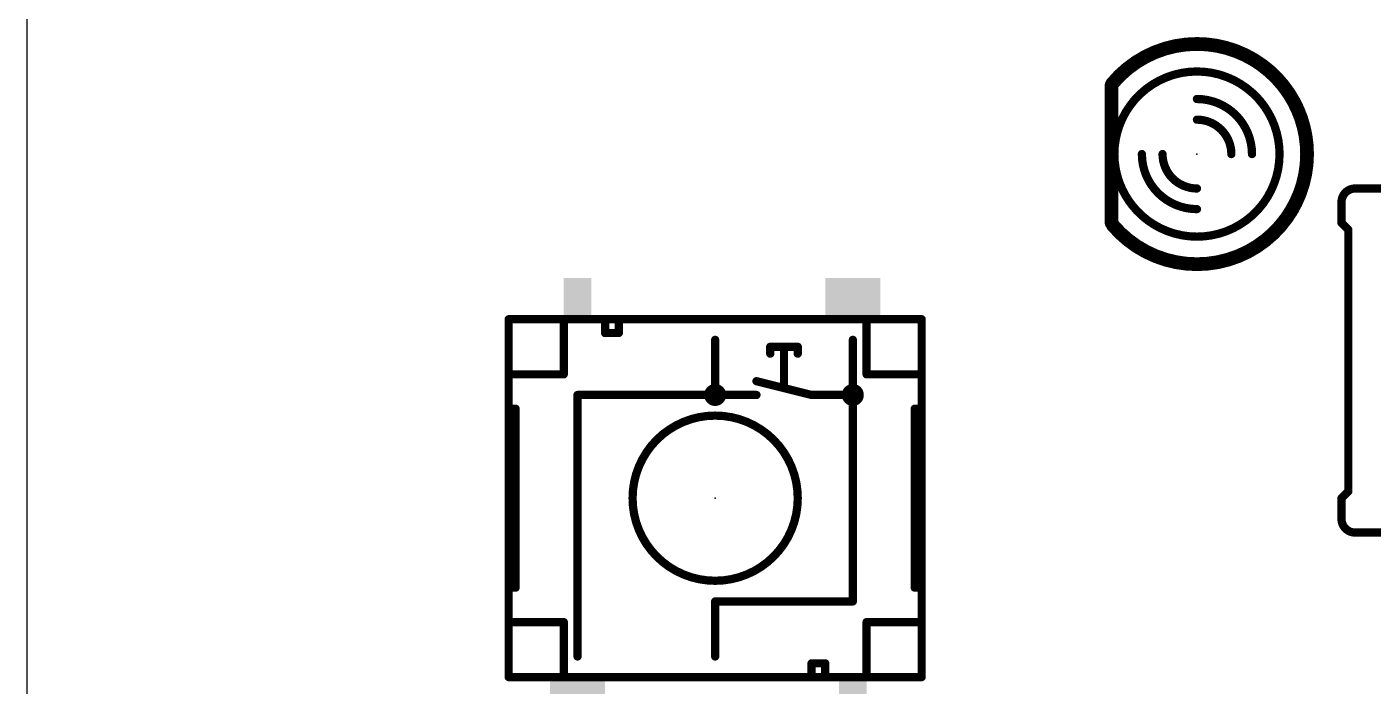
# Model space of a CAD drawing. Extents: x 0 to 73.3, y 0 to 45.7.
# Drawn here: x 0 to 24.84, y 18.12 to 30.29 of the extents above; entities that cross this region are included whole.
import ezdxf

# ---------------------------------------------------------------- set-up
doc = ezdxf.new("R2010")
doc.units = 0
for name, color, linetype in [('20', 7, 'CONTINUOUS'), ('21', 253, 'CONTINUOUS'), ('22', 253, 'CONTINUOUS'), ('23', 7, 'CONTINUOUS'), ('24', 7, 'CONTINUOUS'), ('51', 253, 'CONTINUOUS'), ('52', 253, 'CONTINUOUS')]:
    doc.layers.add(name, color=color, linetype=linetype)

# ---------------------------------------------------------------- blocks, each defined once
blk = doc.blocks.new('RECT')
blk.add_solid([(-0.5, -0.5), (0.5, -0.5), (-0.5, 0.5), (0.5, 0.5)])

msp = doc.modelspace()

# ---------------------------------------------------------------- linework, layer by layer
at = {"layer": '20'}
msp.add_line((0, 45.71), (0, 0), dxfattribs=at)
at = {"layer": '21'}
for points, const_width in [([(24.511, 27.305, 0.4142), (24.257, 27.051)], 0.1524), ([(24.511, 27.2669, 1), (24.511, 27.3431)], 0.0762), ([(24.2951, 27.051, 1), (24.2189, 27.051)], 0.0762), ([(24.2189, 27.051, 1), (24.2951, 27.051)], 0.0762), ([(24.2189, 26.67, 1), (24.2951, 26.67)], 0.0762), ([(24.2839, 26.6969, 1), (24.2301, 26.6431)], 0.0762), ([(24.4221, 26.543, 1), (24.3459, 26.543)], 0.0762), ([(24.3571, 26.5161, 1), (24.4109, 26.5699)], 0.0762), ([(8.9281, 24.892, 1), (8.8519, 24.892)], 0.0762), ([(8.89, 24.9301, 1), (8.89, 24.8539)], 0.0762), ([(9.398, 24.8539, 1), (9.398, 24.9301)], 0.0762), ([(10.922, 24.9301, 1), (10.922, 24.8539)], 0.0762), ([(11.938, 24.8539, 1), (11.938, 24.9301)], 0.0762), ([(13.462, 24.9301, 1), (13.462, 24.8539)], 0.0762), ([(14.478, 24.8539, 1), (14.478, 24.9301)], 0.0762), ([(16.002, 24.9301, 1), (16.002, 24.8539)], 0.0762), ([(16.5481, 24.892, 1), (16.4719, 24.892)], 0.0762), ([(16.51, 24.8539, 1), (16.51, 24.9301)], 0.0762), ([(9.9441, 24.511, 1), (9.8679, 24.511)], 0.0762), ([(15.5321, 24.511, 1), (15.4559, 24.511)], 0.0762), ([(8.89, 23.9141, 1), (8.89, 23.8379)], 0.0762), ([(8.9281, 23.876, 1), (8.8519, 23.876)], 0.0762), ([(8.8519, 23.876, 1), (8.9281, 23.876)], 0.0762), ([(9.8679, 23.876, 1), (9.9441, 23.876)], 0.0762), ([(9.906, 23.8379, 1), (9.906, 23.9141)], 0.0762), ([(15.494, 23.9141, 1), (15.494, 23.8379)], 0.0762), ([(15.4559, 23.876, 1), (15.5321, 23.876)], 0.0762), ([(16.5481, 23.876, 1), (16.4719, 23.876)], 0.0762), ([(16.4719, 23.876, 1), (16.5481, 23.876)], 0.0762), ([(16.51, 23.8379, 1), (16.51, 23.9141)], 0.0762), ([(8.89, 23.2791, 1), (8.89, 23.2029)], 0.0762), ([(8.9281, 23.241, 1), (8.8519, 23.241)], 0.0762), ([(8.8519, 23.241, 1), (8.9281, 23.241)], 0.0762), ([(9.0551, 23.241, 1), (8.9789, 23.241)], 0.0762), ([(9.017, 23.2029, 1), (9.017, 23.2791)], 0.0762), ([(12.7, 20.066, 1), (12.7, 23.114, 1), (12.7, 20.066)], 0.1524), ([(16.383, 23.2791, 1), (16.383, 23.2029)], 0.0762), ([(16.4211, 23.241, 1), (16.3449, 23.241)], 0.0762), ([(16.5481, 23.241, 1), (16.4719, 23.241)], 0.0762), ([(16.4719, 23.241, 1), (16.5481, 23.241)], 0.0762), ([(16.51, 23.2029, 1), (16.51, 23.2791)], 0.0762), ([(24.2951, 21.59, 1), (24.2189, 21.59)], 0.0762), ([(24.2301, 21.6169, 1), (24.2839, 21.5631)], 0.0762), ([(24.3459, 21.717, 1), (24.4221, 21.717)], 0.0762), ([(24.4109, 21.6901, 1), (24.3571, 21.7439)], 0.0762), ([(24.257, 21.209, 0.4142), (24.511, 20.955)], 0.1524), ([(24.2951, 21.209, 1), (24.2189, 21.209)], 0.0762), ([(24.2189, 21.209, 1), (24.2951, 21.209)], 0.0762), ([(24.511, 20.9169, 1), (24.511, 20.9931)], 0.0762), ([(8.89, 19.9771, 1), (8.89, 19.9009)], 0.0762), ([(8.9281, 19.939, 1), (8.8519, 19.939)], 0.0762), ([(8.8519, 19.939, 1), (8.9281, 19.939)], 0.0762), ([(8.9789, 19.939, 1), (9.0551, 19.939)], 0.0762), ([(9.017, 19.9009, 1), (9.017, 19.9771)], 0.0762), ([(16.383, 19.9771, 1), (16.383, 19.9009)], 0.0762), ([(16.3449, 19.939, 1), (16.4211, 19.939)], 0.0762), ([(16.5481, 19.939, 1), (16.4719, 19.939)], 0.0762), ([(16.4719, 19.939, 1), (16.5481, 19.939)], 0.0762), ([(16.51, 19.9009, 1), (16.51, 19.9771)], 0.0762), ([(8.89, 19.3421, 1), (8.89, 19.2659)], 0.0762), ([(8.9281, 19.304, 1), (8.8519, 19.304)], 0.0762), ([(9.9441, 19.304, 1), (9.8679, 19.304)], 0.0762), ([(9.906, 19.2659, 1), (9.906, 19.3421)], 0.0762), ([(15.494, 19.3421, 1), (15.494, 19.2659)], 0.0762), ([(15.5321, 19.304, 1), (15.4559, 19.304)], 0.0762), ([(16.5481, 19.304, 1), (16.4719, 19.304)], 0.0762), ([(16.51, 19.2659, 1), (16.51, 19.3421)], 0.0762), ([(8.8519, 19.304, 1), (8.9281, 19.304)], 0.0762), ([(16.4719, 19.304, 1), (16.5481, 19.304)], 0.0762), ([(9.8679, 18.669, 1), (9.9441, 18.669)], 0.0762), ([(15.4559, 18.669, 1), (15.5321, 18.669)], 0.0762), ([(8.89, 18.3261, 1), (8.89, 18.2499)], 0.0762), ([(8.8519, 18.288, 1), (8.9281, 18.288)], 0.0762), ([(9.398, 18.2499, 1), (9.398, 18.3261)], 0.0762), ([(10.922, 18.3261, 1), (10.922, 18.2499)], 0.0762), ([(11.938, 18.2499, 1), (11.938, 18.3261)], 0.0762), ([(13.462, 18.3261, 1), (13.462, 18.2499)], 0.0762), ([(14.478, 18.2499, 1), (14.478, 18.3261)], 0.0762), ([(16.002, 18.3261, 1), (16.002, 18.2499)], 0.0762), ([(16.4719, 18.288, 1), (16.5481, 18.288)], 0.0762), ([(16.51, 18.2499, 1), (16.51, 18.3261)], 0.0762)]:
    msp.add_lwpolyline(points, format="xyb", dxfattribs=dict(at, const_width=const_width))
at = {"layer": '21', "const_width": 0.1524}
for points in [[(24.257, 27.051), (24.257, 26.67)], [(24.384, 26.543), (24.257, 26.67)], [(24.384, 21.717), (24.384, 26.543)], [(8.89, 24.892), (8.89, 23.876)], [(9.398, 24.892), (8.89, 24.892)], [(11.938, 24.892), (10.922, 24.892)], [(13.462, 24.892), (14.478, 24.892)], [(16.002, 24.892), (16.51, 24.892)], [(16.51, 23.876), (16.51, 24.892)], [(9.906, 24.511), (9.906, 23.876)], [(15.494, 24.511), (15.494, 23.876)], [(8.89, 23.876), (9.906, 23.876)], [(8.89, 23.876), (8.89, 23.241)], [(15.494, 23.876), (16.51, 23.876)], [(16.51, 23.241), (16.51, 23.876)], [(8.89, 23.241), (9.017, 23.241)], [(8.89, 23.241), (8.89, 19.939)], [(9.017, 19.939), (9.017, 23.241)], [(16.51, 23.241), (16.383, 23.241)], [(16.383, 19.939), (16.383, 23.241)], [(16.51, 19.939), (16.51, 23.241)], [(24.384, 21.717), (24.257, 21.59)], [(24.257, 21.209), (24.257, 21.59)], [(9.017, 19.939), (8.89, 19.939)], [(8.89, 19.939), (8.89, 19.304)], [(16.383, 19.939), (16.51, 19.939)], [(16.51, 19.304), (16.51, 19.939)], [(8.89, 19.304), (9.906, 19.304)], [(8.89, 19.304), (8.89, 18.288)], [(9.906, 18.669), (9.906, 19.304)], [(16.51, 19.304), (15.494, 19.304)], [(15.494, 18.669), (15.494, 19.304)], [(16.51, 18.288), (16.51, 19.304)], [(9.398, 18.288), (8.89, 18.288)], [(10.922, 18.288), (11.938, 18.288)], [(13.462, 18.288), (14.478, 18.288)], [(16.002, 18.288), (16.51, 18.288)]]:
    msp.add_lwpolyline(points, dxfattribs=at)
at = {"layer": '22'}
for points, const_width in [([(21.59, 29.972, 0.2226), (20.029, 29.2409)], 0.254), ([(23.3829, 28.8962, 0.277), (21.59, 29.972)], 0.254), ([(21.59, 30.0355, 1), (21.59, 29.9085)], 0.127), ([(21.59, 29.9085, 1), (21.59, 30.0355)], 0.127), ([(19.9802, 29.2816, 1), (20.0778, 29.2002)], 0.127), ([(21.59, 29.464, 0.2422), (20.3499, 28.8258)], 0.1524), ([(22.8092, 28.8544, 0.2361), (21.59, 29.464)], 0.1524), ([(21.59, 29.5021, 1), (21.59, 29.4259)], 0.0762), ([(21.59, 29.4259, 1), (21.59, 29.5021)], 0.0762), ([(20.3189, 28.8479, 1), (20.3809, 28.8037)], 0.0762), ([(22.7787, 28.8315, 1), (22.8397, 28.8773)], 0.0762), ([(23.3269, 28.8663, 1), (23.4389, 28.9261)], 0.127), ([(20.387, 27.0044, 0.2315), (21.59, 26.416)], 0.1524), ([(20.4171, 27.0278, 1), (20.3569, 26.981)], 0.0762), ([(21.59, 26.416, 0.2315), (22.793, 27.0044)], 0.1524), ([(22.8231, 26.981, 1), (22.7629, 27.0278)], 0.0762), ([(21.59, 25.908, 0.2691), (23.3543, 26.9318)], 0.254), ([(23.4094, 26.9003, 1), (23.2992, 26.9633)], 0.127), ([(20.0388, 26.6274, 0.2206), (21.59, 25.908)], 0.254), ([(20.0873, 26.6684, 1), (19.9903, 26.5864)], 0.127), ([(21.59, 26.4541, 1), (21.59, 26.3779)], 0.0762), ([(21.59, 26.3779, 1), (21.59, 26.4541)], 0.0762), ([(21.59, 25.9715, 1), (21.59, 25.8445)], 0.127), ([(21.59, 25.8445, 1), (21.59, 25.9715)], 0.127)]:
    msp.add_lwpolyline(points, format="xyb", dxfattribs=dict(at, const_width=const_width))
at = {"layer": '23'}
msp.add_point((12.7, 21.59), dxfattribs=at)
at = {"layer": '24'}
msp.add_point((21.59, 27.94), dxfattribs=at)
at = {"layer": '51', "const_width": 0.1524}
for points in [[(24.511, 27.305), (26.289, 27.305)], [(9.398, 24.892), (9.906, 24.892)], [(9.906, 24.511), (9.906, 24.892)], [(9.906, 24.892), (10.668, 24.892)], [(10.668, 24.638), (10.668, 24.892)], [(10.668, 24.892), (10.922, 24.892)], [(10.922, 24.892), (10.922, 24.638)], [(11.938, 24.892), (13.462, 24.892)], [(14.478, 24.892), (15.494, 24.892)], [(15.494, 24.511), (15.494, 24.892)], [(15.494, 24.892), (16.002, 24.892)], [(10.922, 24.638), (10.668, 24.638)], [(12.7, 24.511), (12.7, 23.495)], [(13.716, 24.384), (13.97, 24.384)], [(13.716, 24.384), (13.716, 24.257)], [(13.97, 23.622), (13.97, 24.384)], [(13.97, 24.384), (14.224, 24.384)], [(14.224, 24.384), (14.224, 24.257)], [(15.24, 24.511), (15.24, 23.495)], [(13.97, 23.622), (13.462, 23.749)], [(14.478, 23.495), (13.97, 23.622)], [(12.7, 23.495), (10.16, 23.495)], [(10.16, 18.669), (10.16, 23.495)], [(12.7, 23.495), (13.462, 23.495)], [(15.24, 23.495), (14.478, 23.495)], [(15.24, 23.495), (15.24, 19.685)], [(24.511, 20.955), (26.289, 20.955)], [(15.24, 19.685), (12.7, 19.685)], [(12.7, 18.669), (12.7, 19.685)], [(9.906, 18.669), (9.906, 18.288)], [(15.494, 18.288), (15.494, 18.669)], [(14.478, 18.288), (14.478, 18.542)], [(14.478, 18.542), (14.732, 18.542)], [(14.732, 18.542), (14.732, 18.288)], [(9.398, 18.288), (9.906, 18.288)], [(9.906, 18.288), (10.922, 18.288)], [(11.938, 18.288), (13.462, 18.288)], [(14.478, 18.288), (14.732, 18.288)], [(14.732, 18.288), (15.494, 18.288)], [(15.494, 18.288), (16.002, 18.288)]]:
    msp.add_lwpolyline(points, dxfattribs=at)
at = {"layer": '51'}
for points, const_width in [([(24.511, 27.3431, 1), (24.511, 27.2669)], 0.0762), ([(9.398, 24.9301, 1), (9.398, 24.8539)], 0.0762), ([(9.9441, 24.892, 1), (9.8679, 24.892)], 0.0762), ([(9.906, 24.9301, 1), (9.906, 24.8539)], 0.0762), ([(9.906, 24.8539, 1), (9.906, 24.9301)], 0.0762), ([(10.7061, 24.892, 1), (10.6299, 24.892)], 0.0762), ([(10.668, 24.9301, 1), (10.668, 24.8539)], 0.0762), ([(10.668, 24.8539, 1), (10.668, 24.9301)], 0.0762), ([(10.9601, 24.892, 1), (10.8839, 24.892)], 0.0762), ([(10.922, 24.8539, 1), (10.922, 24.9301)], 0.0762), ([(11.938, 24.9301, 1), (11.938, 24.8539)], 0.0762), ([(13.462, 24.8539, 1), (13.462, 24.9301)], 0.0762), ([(14.478, 24.9301, 1), (14.478, 24.8539)], 0.0762), ([(15.5321, 24.892, 1), (15.4559, 24.892)], 0.0762), ([(15.494, 24.9301, 1), (15.494, 24.8539)], 0.0762), ([(15.494, 24.8539, 1), (15.494, 24.9301)], 0.0762), ([(16.002, 24.8539, 1), (16.002, 24.9301)], 0.0762), ([(10.668, 24.6761, 1), (10.668, 24.5999)], 0.0762), ([(10.6299, 24.638, 1), (10.7061, 24.638)], 0.0762), ([(10.8839, 24.638, 1), (10.9601, 24.638)], 0.0762), ([(10.922, 24.5999, 1), (10.922, 24.6761)], 0.0762), ([(9.8679, 24.511, 1), (9.9441, 24.511)], 0.0762), ([(12.7381, 24.511, 1), (12.6619, 24.511)], 0.0762), ([(13.716, 24.4221, 1), (13.716, 24.3459)], 0.0762), ([(13.7541, 24.384, 1), (13.6779, 24.384)], 0.0762), ([(14.0081, 24.384, 1), (13.9319, 24.384)], 0.0762), ([(13.97, 24.4221, 1), (13.97, 24.3459)], 0.0762), ([(13.97, 24.3459, 1), (13.97, 24.4221)], 0.0762), ([(14.2621, 24.384, 1), (14.1859, 24.384)], 0.0762), ([(14.224, 24.3459, 1), (14.224, 24.4221)], 0.0762), ([(15.2781, 24.511, 1), (15.2019, 24.511)], 0.0762), ([(15.4559, 24.511, 1), (15.5321, 24.511)], 0.0762), ([(13.6779, 24.257, 1), (13.7541, 24.257)], 0.0762), ([(14.1859, 24.257, 1), (14.2621, 24.257)], 0.0762), ([(12.7, 23.368, 1), (12.7, 23.622, 1), (12.7, 23.368)], 0.1524), ([(13.4712, 23.786, 1), (13.4528, 23.712)], 0.0762), ([(13.9792, 23.659, 1), (13.9608, 23.585)], 0.0762), ([(13.9319, 23.622, 1), (14.0081, 23.622)], 0.0762), ([(13.9608, 23.585, 1), (13.9792, 23.659)], 0.0762), ([(15.24, 23.368, 1), (15.24, 23.622, 1), (15.24, 23.368)], 0.1524), ([(10.16, 23.5331, 1), (10.16, 23.4569)], 0.0762), ([(10.1981, 23.495, 1), (10.1219, 23.495)], 0.0762), ([(12.7, 23.5331, 1), (12.7, 23.4569)], 0.0762), ([(12.6619, 23.495, 1), (12.7381, 23.495)], 0.0762), ([(12.7, 23.4569, 1), (12.7, 23.5331)], 0.0762), ([(13.462, 23.4569, 1), (13.462, 23.5331)], 0.0762), ([(14.478, 23.5331, 1), (14.478, 23.4569)], 0.0762), ([(14.4688, 23.458, 1), (14.4872, 23.532)], 0.0762), ([(15.2781, 23.495, 1), (15.2019, 23.495)], 0.0762), ([(15.2019, 23.495, 1), (15.2781, 23.495)], 0.0762), ([(15.24, 23.4569, 1), (15.24, 23.5331)], 0.0762), ([(24.511, 20.9931, 1), (24.511, 20.9169)], 0.0762), ([(12.7, 19.7231, 1), (12.7, 19.6469)], 0.0762), ([(12.7381, 19.685, 1), (12.6619, 19.685)], 0.0762), ([(15.2019, 19.685, 1), (15.2781, 19.685)], 0.0762), ([(15.24, 19.6469, 1), (15.24, 19.7231)], 0.0762), ([(9.9441, 18.669, 1), (9.8679, 18.669)], 0.0762), ([(10.1219, 18.669, 1), (10.1981, 18.669)], 0.0762), ([(12.6619, 18.669, 1), (12.7381, 18.669)], 0.0762), ([(15.5321, 18.669, 1), (15.4559, 18.669)], 0.0762), ([(14.5161, 18.542, 1), (14.4399, 18.542)], 0.0762), ([(14.478, 18.5801, 1), (14.478, 18.5039)], 0.0762), ([(14.7701, 18.542, 1), (14.6939, 18.542)], 0.0762), ([(14.732, 18.5039, 1), (14.732, 18.5801)], 0.0762), ([(9.398, 18.3261, 1), (9.398, 18.2499)], 0.0762), ([(9.906, 18.3261, 1), (9.906, 18.2499)], 0.0762), ([(9.8679, 18.288, 1), (9.9441, 18.288)], 0.0762), ([(9.906, 18.2499, 1), (9.906, 18.3261)], 0.0762), ([(10.922, 18.2499, 1), (10.922, 18.3261)], 0.0762), ([(11.938, 18.3261, 1), (11.938, 18.2499)], 0.0762), ([(13.462, 18.2499, 1), (13.462, 18.3261)], 0.0762), ([(14.478, 18.3261, 1), (14.478, 18.2499)], 0.0762), ([(14.4399, 18.288, 1), (14.5161, 18.288)], 0.0762), ([(14.732, 18.3261, 1), (14.732, 18.2499)], 0.0762), ([(14.6939, 18.288, 1), (14.7701, 18.288)], 0.0762), ([(14.732, 18.2499, 1), (14.732, 18.3261)], 0.0762), ([(15.494, 18.3261, 1), (15.494, 18.2499)], 0.0762), ([(15.4559, 18.288, 1), (15.5321, 18.288)], 0.0762), ([(15.494, 18.2499, 1), (15.494, 18.3261)], 0.0762), ([(16.002, 18.2499, 1), (16.002, 18.3261)], 0.0762)]:
    msp.add_lwpolyline(points, format="xyb", dxfattribs=dict(at, const_width=const_width))
at = {"layer": '52', "const_width": 0.254}
msp.add_lwpolyline([(20.0152, 26.67), (20.0152, 29.21)], dxfattribs=at)
at = {"layer": '52'}
for points, const_width in [([(20.0787, 29.21, 1), (19.9517, 29.21)], 0.127), ([(20.4329, 28.9318, 0.179), (20.066, 27.94)], 0.1524), ([(20.4618, 28.907, 1), (20.404, 28.9566)], 0.0762), ([(22.606, 27.94, 0.4142), (21.59, 28.956)], 0.1524), ([(21.59, 28.9941, 1), (21.59, 28.9179)], 0.0762), ([(23.114, 27.94, 0.1754), (22.7608, 28.9156)], 0.1524), ([(22.7901, 28.94, 1), (22.7315, 28.8912)], 0.0762), ([(23.622, 27.94, 0.1241), (23.3791, 28.9034)], 0.254), ([(23.435, 28.9335, 1), (23.3232, 28.8733)], 0.127), ([(22.225, 27.94, 0.4142), (21.59, 28.575)], 0.1524), ([(21.59, 28.6131, 1), (21.59, 28.5369)], 0.0762), ([(20.066, 27.94, 0.1754), (20.4192, 26.9644)], 0.1524), ([(20.1041, 27.94, 1), (20.0279, 27.94)], 0.0762), ([(20.0279, 27.94, 1), (20.1041, 27.94)], 0.0762), ([(20.574, 27.94, 0.4142), (21.59, 26.924)], 0.1524), ([(20.6121, 27.94, 1), (20.5359, 27.94)], 0.0762), ([(20.955, 27.94, 0.4142), (21.59, 27.305)], 0.1524), ([(20.9931, 27.94, 1), (20.9169, 27.94)], 0.0762), ([(22.1869, 27.94, 1), (22.2631, 27.94)], 0.0762), ([(22.5679, 27.94, 1), (22.6441, 27.94)], 0.0762), ([(22.7291, 26.9275, 0.1837), (23.114, 27.94)], 0.1524), ([(23.1521, 27.94, 1), (23.0759, 27.94)], 0.0762), ([(23.0759, 27.94, 1), (23.1521, 27.94)], 0.0762), ([(23.3206, 26.875, 0.1388), (23.622, 27.94)], 0.254), ([(23.6855, 27.94, 1), (23.5585, 27.94)], 0.127), ([(23.5585, 27.94, 1), (23.6855, 27.94)], 0.127), ([(21.59, 27.2669, 1), (21.59, 27.3431)], 0.0762), ([(20.3899, 26.94, 1), (20.4485, 26.9888)], 0.0762), ([(21.59, 26.8859, 1), (21.59, 26.9621)], 0.0762), ([(22.7006, 26.9528, 1), (22.7576, 26.9022)], 0.0762), ([(23.2665, 26.9083, 1), (23.3747, 26.8417)], 0.127), ([(19.9517, 26.67, 1), (20.0787, 26.67)], 0.127)]:
    msp.add_lwpolyline(points, format="xyb", dxfattribs=dict(at, const_width=const_width))

# ---------------------------------------------------------------- block references
at = {"layer": '51', "yscale": 0.762}
for p, xscale in [((10.16, 25.273), 0.508), ((15.24, 25.273), 1.016), ((10.16, 17.907), 1.016), ((15.24, 17.907), 0.508)]:
    msp.add_blockref('RECT', p, dxfattribs=dict(at, xscale=xscale))

doc.saveas('drawing.dxf')
